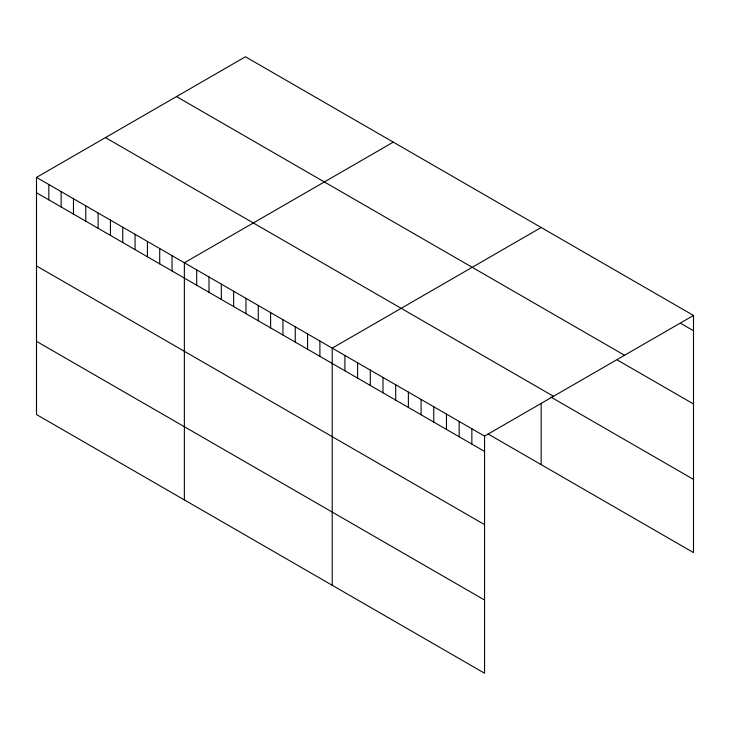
<?xml version="1.0" encoding="UTF-8"?>
<svg xmlns="http://www.w3.org/2000/svg" width="730" height="730" viewBox="0 0 730 730"><rect width="100%" height="100%" fill="white"/><g stroke="black" fill="none" stroke-linecap="round" stroke-linejoin="round"><path stroke-width="1.09" d="M36.5 177.408L484.556 436.093L484.556 673.224L36.5 414.549L36.5 177.408L245.444 56.776L693.5 315.451L693.5 552.592L488.087 433.994M393.306 142.14L184.361 262.773L184.361 499.913M541.158 227.504L332.214 348.137L332.214 585.277M484.556 436.093L693.5 315.451M680.807 323.445L693.5 330.772M176.496 96.579L624.552 355.264M617.334 359.999L693.5 403.973M105.448 137.596L553.504 396.28M550.931 397.084L693.5 479.391M36.5 192.729L484.556 451.414M36.5 265.93L484.556 524.614M36.5 341.348L484.556 600.023M541.158 403.827L541.158 464.645M471.854 428.756L471.854 444.077M459.161 421.429L459.161 436.75M446.468 414.102L446.468 429.423M433.775 406.774L433.775 422.095M421.082 399.438L421.082 414.768M408.38 392.11L408.38 407.431M395.687 384.783L395.687 400.104M382.995 377.456L382.995 392.776M370.302 370.128L370.302 385.449M357.6 362.792L357.6 378.122M344.907 355.464L344.907 370.785M319.895 341.019L319.895 356.349M307.567 333.911L307.567 349.232M295.248 326.794L295.248 342.115M282.93 319.685L282.93 335.006M270.611 312.568L270.611 327.889M258.283 305.459L258.283 320.78M245.964 298.342L245.964 313.663M233.646 291.224L233.646 306.554M221.318 284.116L221.318 299.437M208.999 276.998L208.999 292.319M196.68 269.89L196.68 285.211M172.034 255.655L172.034 270.985M159.715 248.547L159.715 263.868M147.396 241.429L147.396 256.75M135.068 234.321L135.068 249.642M122.75 227.203L122.75 242.524M110.431 220.095L110.431 235.416M98.103 212.977L98.103 228.298M85.784 205.86L85.784 221.19M73.465 198.752L73.465 214.072M61.147 191.634L61.147 206.955M48.819 184.526L48.819 199.847"/></g></svg>
